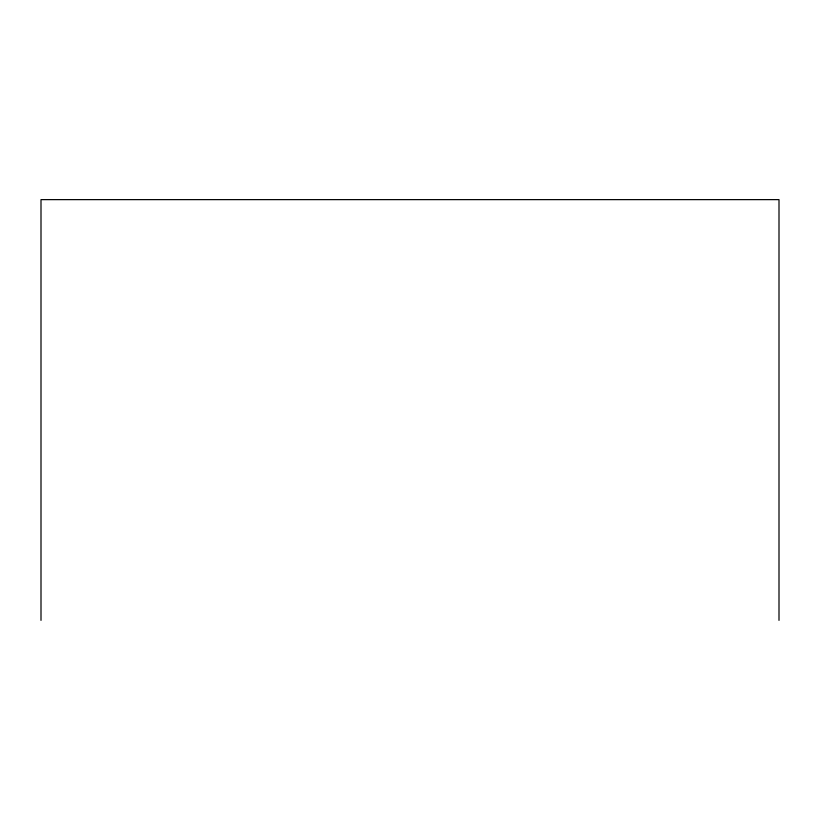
<?xml version="1.0" encoding="UTF-8"?>
<svg xmlns="http://www.w3.org/2000/svg" width="820" height="820" viewBox="0 0 820 820"><rect width="100%" height="100%" fill="white"/><g stroke="black" fill="none" stroke-linecap="round" stroke-linejoin="round"><path stroke-width="1.23" d="M779 620.371L779 199.629L41 199.629L41 620.371"/></g></svg>
